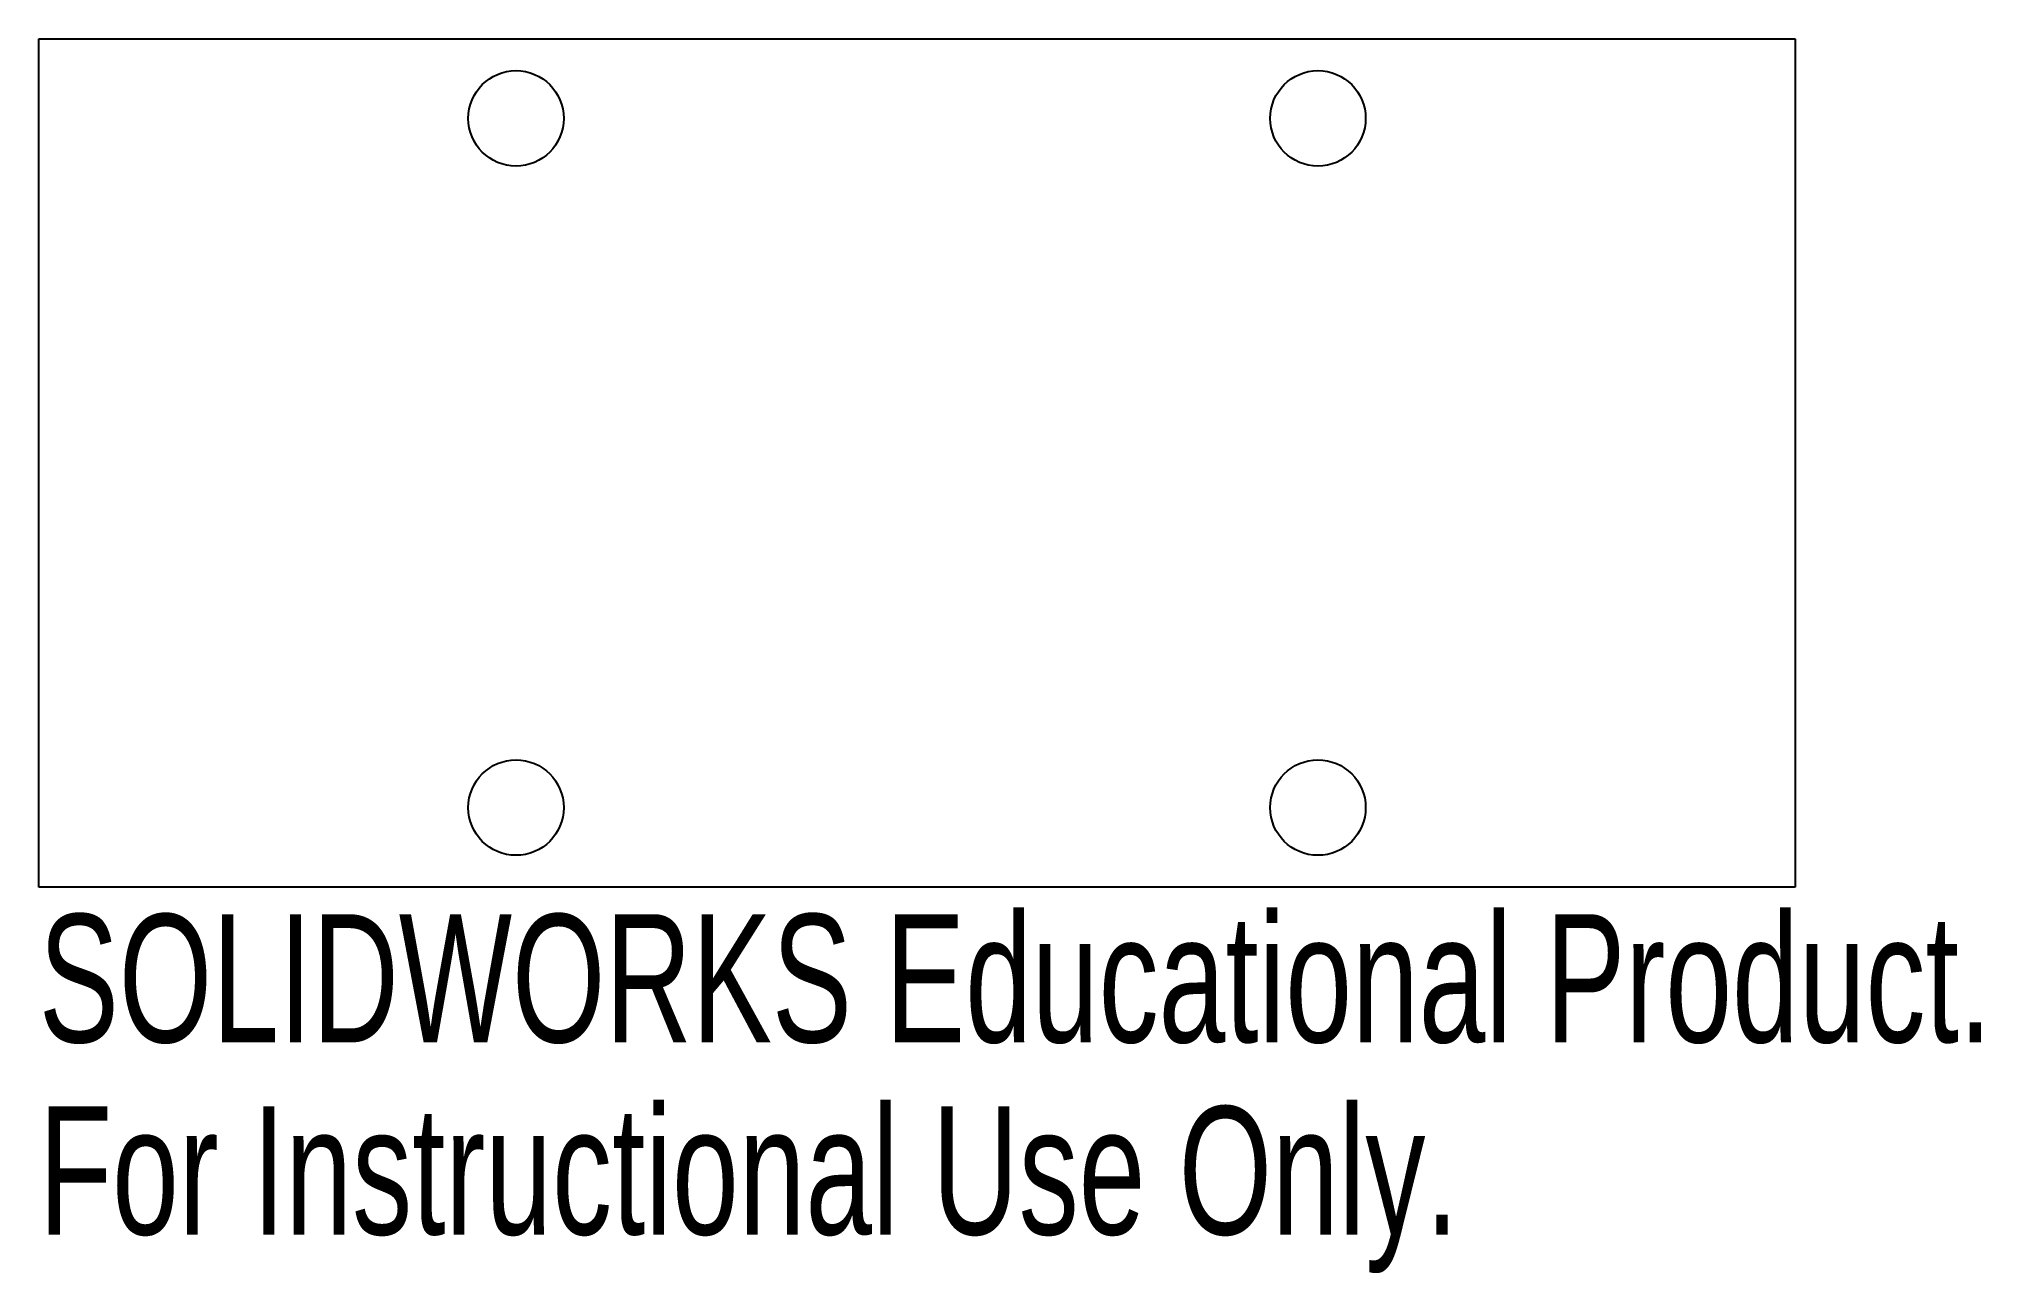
# Model space of a CAD drawing. Header units: millimetres. Extents: x -103.5 to -30.3, y -14.6 to 32.
import ezdxf

# ---------------------------------------------------------------- set-up
doc = ezdxf.new("R2010")
doc.units = ezdxf.units.MM
doc.styles.add('SLDTEXTSTYLE0', font='TXT', dxfattribs={"width": 0.7})

msp = doc.modelspace()

# ---------------------------------------------------------------- linework, layer by layer
at = {"color": 7, "linetype": 'Continuous', "lineweight": 25}
for p, q in [((-103.53, 32), (-37.28, 32)), ((-103.53, 0), (-103.53, 32)), ((-37.28, 32), (-37.28, 0)), ((-37.28, 0), (-103.53, 0))]:
    msp.add_line(p, q, dxfattribs=at)
for centre in [(-85.53, 29), (-55.28, 29), (-85.53, 3), (-55.28, 3)]:
    msp.add_circle(centre, 1.8, dxfattribs=at)

# ---------------------------------------------------------------- texts
at = {"color": 7, "linetype": 'Continuous', "char_height": 4.83362, "attachment_point": 1, "style": 'SLDTEXTSTYLE0'}
for s, insert in [('SOLIDWORKS Educational Product.', (-103.53, -1.02)), ('For Instructional Use Only.', (-103.53, -8.27))]:
    msp.add_mtext(s, dxfattribs=dict(at, insert=insert))

doc.saveas('drawing.dxf')
